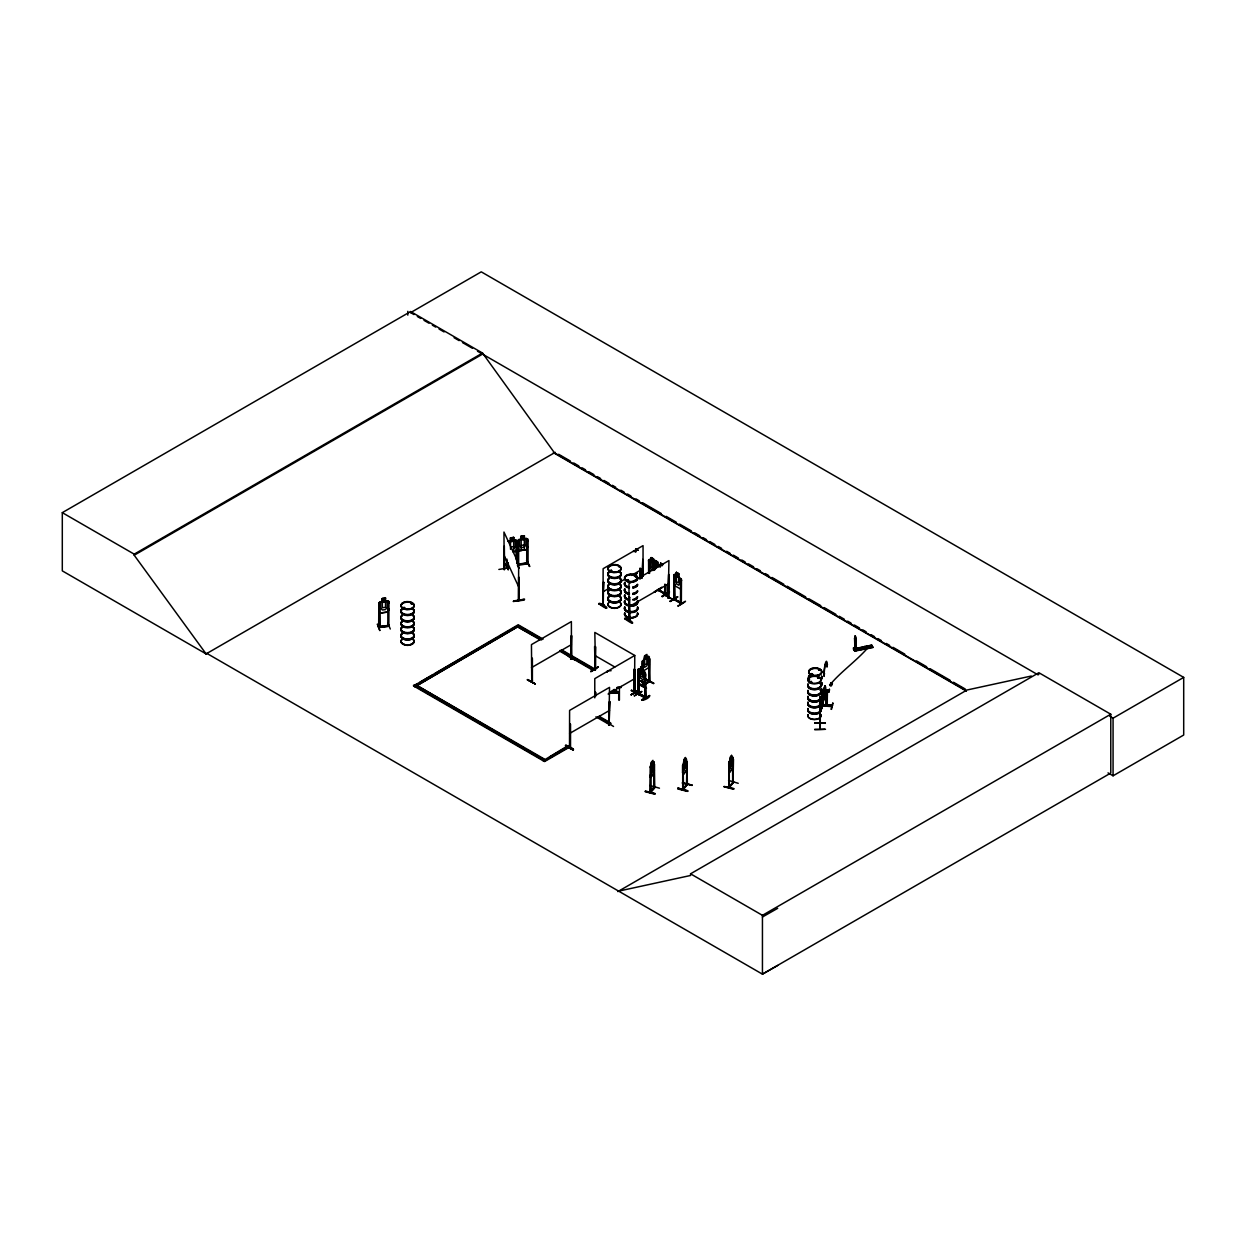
<?xml version="1.0" encoding="UTF-8"?>
<svg xmlns="http://www.w3.org/2000/svg" width="1246" height="1246" viewBox="0 0 1246 1246"><rect width="100%" height="100%" fill="white"/><g stroke="black" fill="none" stroke-linecap="round" stroke-linejoin="round"><path stroke-width="1.5" d="M814.682 729.658C833.885 728.676 823.466 729.813 814.682 729.362M819.915 709.628L819.93 706.186M819.728 704.052L819.821 701.576M821.519 704.395L823.061 700.486L823.045 695.626L822.126 700.859C815.959 710.142 848.884 704.099 821.628 704.738C824.509 701.732 826.97 686.11 824.852 686.702M819.775 704.971L819.775 714.332L819.775 702.869L819.65 704.582M819.728 708.18L819.759 705.968M819.775 723.381L819.743 728.817M820.164 705.703L820.226 728.817M820.257 700.268L820.289 723.848M820.211 728.396L820.195 729.284L820.304 723.381M855.815 642.453L855.659 649.602L856.08 642.235M819.619 707.261L819.868 696.732L819.79 729.362M826.55 690.502L826.456 691.452M854.522 638.902L855.036 635.772L854.554 639.432M854.694 639.416L855.223 648.154L853.915 648.294L855.192 648.263M856.018 641.924L855.55 636.223M831.798 706.591L821.285 705.875M831.798 706.264L821.379 705.158M854.413 647.967L854.273 649.898L854.086 647.593L855.099 648.278M854.849 647.967L855.659 649.602M821.161 701.95L823.123 696.031L821.379 705.361L821.161 704.597C819.214 711.45 822.235 697.168 820.475 703.881M826.456 690.486L826.955 689.848L826.752 691.483L826.955 689.848M864.895 647.079L863.992 647.655L865.254 647.172M865.176 647.889L865.394 647.11M650.568 777.644L649.976 775.433L650.568 777.644L653.885 773.299L654.368 769.966M686.951 767.193L686.515 770.573L683.151 774.872L682.606 772.582M821.27 704.613L821.254 706.7L821.488 698.399M645.179 791.693L654.835 794.216M645.381 791.381L655.038 793.842M645.397 791.008L655.053 793.484M687.652 790.68C657.888 782.644 707.65 797.019 678.011 788.157M677.98 788.547L687.621 791.07M687.418 791.428L677.762 788.92M733.583 789.248L723.942 786.74L733.816 788.531M724.144 786.397L733.801 788.92M649.353 664.414L648.636 667.7L649.353 656.813L648.527 656.221L642.235 661.19L642.313 668.853M854.304 647.998L853.931 649.306M855.94 642.251L856.142 640.896M404.67 608.032L403.097 607.83M411.585 603.983L411.133 603.298L411.943 603.827M610.01 571.042L610.992 570.201L611.724 571.307M612.02 570.902L611.163 570.263M618.904 566.541L618.795 566.868M627.797 579.857L628.529 580.2L627.081 580.698M627.641 580.636L627.018 580.122L628.358 580.916M607.067 672.264L607.581 670.784L611.116 670.706M634.697 575.917L635.522 576.4L634.884 575.777M621.178 686.406L621.147 687.527L617.144 687.652M618.686 700.05L618.764 692.355L609.496 692.355L618.732 692.387M619.402 700.112L619.418 687.2M811.551 674.304L812.081 674.304M809.947 682.263L811.286 681.469M810.928 681.469L810.616 682.434M811.239 682.434L810.321 682.029L811.644 681.827M811.66 682.528L811.099 681.484M819.105 670.177L818.684 669.725M817.75 677.933L818.824 677.684L817.75 677.762M817.859 677.902L818.233 677.715M823.793 698.772L823.139 701.607L823.793 692.106L823.902 698.788M854.896 648.309L854.631 640.023M638.186 684.194C662.779 696.826 622.268 674.709 646.347 687.683M646.363 688.166L638.559 683.556M645.958 688.384L638.559 684.023M598.734 603.812C602.161 601.133 614.745 615.135 598.765 603.734M565.466 745.684C572.506 746.292 579.281 754.593 565.466 745.7L573.02 749.936M565.824 745.42L573.347 749.718M573.362 749.344L565.871 744.983M624.62 618.764C628.046 616.085 640.631 630.087 624.651 618.686M632.501 622.782L624.978 618.109M650.49 766.228L653.916 761.929L652.888 763.331L652.935 760.34L651.393 762.147L650.739 766.866L650.91 792.222C646.518 790.774 663.23 780.635 650.038 792.565L650.474 766.165M650.069 767.832L651.502 762.163M682.668 765.06L686.499 759.157L686.935 784.98L687.387 783.547L686.577 783.921M729.175 786.942L729.299 787.752L729.268 764.078L729.175 787.784L733.567 782.239L732.664 782.69L732.555 756.976L728.723 762.879L728.879 787.565M728.832 762.91L729.331 761.259M824.961 694.489C827.656 666.937 817.002 717.821 824.961 685.923M821.83 696.654L825.319 685.97M821.503 705.236L825.382 693.835M826.238 690.736L826.238 706.077L826.674 690.782M825.428 693.835L821.83 704.333M827.11 706.046L827.344 691.156L826.02 691.639L827.173 691.764L826.955 690.814M828.683 690.845L829.431 689.396L828.964 692.2M828.683 692.169L829.431 689.396M826.191 705.984L826.674 689.817M831.534 709.379L832.889 702.853L831.051 709.27M821.379 698.461L823.139 693.103M821.379 701.296L822.609 697.62L821.379 703.943L821.254 700.096M820.616 705.766L820.834 703.398M823.123 701.529L821.379 706.887L823.248 701.529M504.241 568.846L504.599 568.799M518.243 600.136L518.725 599.17L518.289 600.12M681.266 586.57L680.425 589.015L681.36 586.632M510.517 549.33L510.517 537.992L513.757 537.369L513.648 551.667L515.953 551.293L517.074 548.224M527.728 546.573L526.606 549.642L518.741 550.919L517.682 548.193M654.726 787.27L654.384 764.047L653.948 787.659M683.524 789.388L683.104 766.228L683.057 789.933L682.715 788.952M682.699 789.715L682.715 765.044M683.447 788.609L686.982 784.326L682.715 789.793M686.577 784.762L687.403 784.435M687.309 784.497L683.197 789.839L682.652 788.858M731.682 758.253L731.589 755.388L730.156 757.225L729.486 761.945L730.203 768.595L732.243 763.705L731.542 758.378M729.611 786.444L728.785 786.802L729.626 787.238M387.833 612.098L388.954 609.045L387.833 612.098L379.89 613.188L378.846 610.509M507.792 566.665C505.642 567.849 509.038 564.64 507.013 566.229M506.873 566.837L507.776 566.634M517.713 564.251L527.743 562.725M527.494 563.55L526.606 563.753L527.743 563.566M505.378 563.955L508.321 569.889L505.455 563.877M518.912 567.818L517.557 564.812M518.897 568.176L517.433 565.248M677.668 597.13L669.865 601.288M590.838 671.563L597.955 667.062M654.368 592.13L661.813 587.427M641.565 691.452L634.494 695.891M641.924 691.561L634.167 695.751M379.75 630.445L377.367 624.075L379.843 630.507M388.954 625.383C386.12 625.85 390.123 624.199 388.954 626.224M658.464 566.619L657.717 565.933L656.424 567.755L654.399 563.986L655.941 568.114L654.368 570.31M649.633 680.939L648.948 681.313M649.742 680.814L649.01 682.169L649.758 681.687M595.51 646.814L595.199 670.021L594.576 646.581L595.51 646.814L595.323 670.068L594.467 668.775L595.323 669.227M658.137 589.42C659.866 591.648 656.751 588.548 659.118 589.623M658.854 590.62L659.041 589.56M634.79 692.605L633.856 691.514M634.23 692.137L633.996 691.265M638.45 692.932L645.335 696.81L645.677 698.227L645.568 673.447L644.712 671.999C638.653 669.881 640.382 667.591 639.51 670.052L639.51 675.348L640.74 678.322L643.029 679.646L644.26 678.089L644.26 672.793L642.313 668.744M638.139 693.929L645.926 698.072L645.179 674.6L644.836 697.744L645.864 698.009M631.535 690.253L639.229 694.256L639.151 678.852M673.852 599.513L673.899 574.827L674.771 574.204L681.36 579.016L681.344 603.796L673.946 599.513M674.958 598.968L674.179 598.469L674.6 599.965M674.616 576.851L673.946 576.462L674.693 599.949L674.88 584.39M680.596 580.309L681.531 580.558L680.596 580.309L680.534 603.407L681.5 602.69M680.503 603.344L681.624 602.768L674.693 599.357M531.871 680.986L531.964 681.282M571.712 658.807L570.637 659.056L571.384 635.569L571.649 658.869L570.637 659.056L571.462 658.573L571.384 621.567L531.45 644.618L531.762 681.827L531.715 658.776M628.934 619.901L629.168 619.854M629.682 620.399L629.417 597.099L628.654 620.555L629.775 620.321L628.934 620.742L629.012 583.642L668.931 560.591L668.245 598.096L668.744 596.616M570.014 746.79L570.341 746.198M667.903 597.052L669.009 596.756L668.043 596.974M609.886 724.565L609.185 725.016L609.528 701.373L608.78 724.876L609.606 723.552M513.648 548.832L515.314 546.293L515.314 540.998L513.648 540.328L513.617 537.415M823.123 693.197L823.902 692.122M823.248 693.212L823.871 692.262M646.939 657.421L646.923 654.399L644.571 655.879L643.481 660.442L643.481 665.738L644.649 667.264L646.845 665.894L648.013 662.888L648.013 657.592L646.845 657.374M404.561 607.939L403.439 607.846L404.218 607.581M403.33 607.518L404.607 607.456M410.884 603.578L411.678 603.485M627.127 579.982L627.906 581.072A6.588 3.8 0 0 0 637.718 577.926A6.588 3.8 0 0 0 627.844 574.64A6.588 3.8 0 0 0 627.844 581.228M628.467 580.683L628 579.857M634.93 576.322L635.585 576.15M635.522 576.228L634.51 576.4M607.098 671.469L608.095 671.033M621.053 686.702L620.15 687.013M621.147 686.889L617.144 687.325M621.147 687.2L617.144 687.963M811.099 674.335L812.672 674.133L811.442 674.802M651.689 762.35L652.546 761.244L651.689 763.284M650.521 769L650.474 792.705L650.568 791.163M650.459 777.613L653.916 773.361M650.007 785.494L659.461 788.188M654.43 786.21L654.477 786.818M650.069 792.472L650.942 791.272L650.132 791.724M650.505 792.643L654.742 787.223M685.409 757.537L686.079 765.854L684.038 770.744L683.322 764.094L683.992 759.375L685.518 757.568L685.471 760.558M686.53 784.887L686.982 761.275L687.371 784.497M686.375 770.511L683.073 774.701L682.715 772.598M692.06 785.447L682.59 782.722M733.473 759.219L733.037 782.831L733.115 757.443M729.253 772.551L732.539 768.346L733.115 765.044L732.57 768.408L729.315 772.722L728.77 770.417M729.315 786.475L733.146 782.177L728.879 787.628M527.837 562.927L526.856 563.114M379.796 627.47L379.609 604.232L378.675 604.357L379.687 604.435L379.75 627.532L378.582 627.392L379.469 626.395M378.971 610.478L378.831 602.83L378.659 627.626L388.845 626.224L388.986 601.491L385.606 600.961M378.846 602.908L382.226 601.429L382.211 598.516L385.575 598.064L385.497 601.07L387.179 601.787L387.179 607.082L385.497 609.574L382.335 610.01L380.653 607.97L380.653 602.675L382.335 601.507L382.32 598.61M378.971 602.924L379.952 601.771L387.755 600.759L388.877 601.553M649.415 681.5L642.313 686.016L643.325 684.895M642.889 685.565L649.68 681.733L649.4 658.511L649.135 682.092M732.71 782.737L733.084 781.927M854.382 650.521L872.558 646.845L872.87 647.593L854.725 651.113M854.507 650.739L872.761 647.032L854.585 650.864L854.585 649.618L856.423 649.259L856.5 650.412L855.192 648.138M871.842 645.771L853.603 649.213M602.846 605.572L603.531 582.162L603.235 605.727M531.497 680.768L532.463 680.783M668.9 597.706L668.681 574.437L668.386 598.018M570.497 747.304L570.107 747.086M634.494 669.632L634.043 693.025M608.889 723.91L609.87 723.692L609.045 724.175M608.889 724.751L609.528 687.371L569.593 710.422L569.515 747.522L570.341 747.039M830.397 684.35C841.019 671.392 858.447 659.523 869.801 645.459L871.639 645.101L872.761 647.235M504.568 557.632L504.069 569.578M649.68 681.796L649.4 658.511M634.977 692.901L634.977 669.756L634.074 669.086L633.965 693.088M818.965 669.834L819.385 670.255M508.851 542.041L510.517 540.826L510.377 537.851L513.648 537.493M521.062 536.263L524.41 535.733L521.03 536.201L521.14 539.113L519.504 540.39L519.504 545.686L521.171 547.679L524.301 547.181L525.968 544.642L525.968 539.347L524.301 538.677L524.27 535.78M634.121 550.732L633.248 551.355L635.787 551.713M652.873 570.575L652.873 562.958C654.103 560.529 662.529 568.285 657.623 564.874L657.623 562.039L655.334 560.529L657.795 561.946L657.717 564.827L658.932 566.494M652.873 562.958L653.667 562.398M638.201 669.258L638.264 694.053L638.201 669.258L639.073 668.65L638.373 669.304M649.431 570.808L648.59 559.999L649.462 559.376L656.003 564.204M648.668 560.077L649.493 559.501M643.045 662.514L643.029 677.372L640.74 676.048L640.74 670.753L643.029 672.077M649.01 682.169L649.664 658.651M648.636 667.7L643.029 671.127L644.712 671.999M645.708 679.039L653.901 683.4L646.098 679.272M642.827 685.269L648.948 681.562L643.388 685.066M603.796 582.303L602.862 582.552M642.111 578.393L642.78 559.501L642.375 576.696M648.59 559.999L648.621 573.176M648.886 561.494L648.886 573.02M653.527 561.806L653.62 558.909C647.297 555.981 656.377 558.629 653.449 561.853L654.695 563.504M659.383 566.26L660.614 566.027L660.614 563.005L663.012 564.454M658.137 565.435L660.614 566.027L660.614 563.005M602.862 605.603L603.531 582.162M668.681 597.504L667.918 597.94L668.681 574.437M629.682 597.255L628.747 597.488M570.886 659.212L571.649 635.725M654.43 592.239L661.875 587.411L654.43 591.757M665.691 593.33L664.834 593.236M664.71 593.361L658.854 590.012L665.551 593.594M665.053 584.249C663.962 595.495 665.909 599.295 665.738 584.639M662 596.086L669.445 591.741L662.374 596.725M575.403 660.333L568.238 656.268M570.715 658.09L571.089 658.309M590.9 671.687L598.345 666.859L590.9 671.205M595.463 692.262L595.463 695.969M634.416 693.181L634.977 669.756M638.482 670.769L639.151 671.158M645.849 674.974L644.914 674.74M570.263 724.035L570.154 747.117M609.092 725.032L609.792 701.529M639.105 694.598L631.566 690.3M633.731 692.246L635.055 691.919M638.482 690.066L630.99 694.832L638.419 690.471M638.528 690.471L631.052 694.785L638.809 690.642M638.98 693.804L645.942 697.199L644.961 697.028M649.524 695.502C650.194 699.754 631.769 703.663 649.571 695.564M642.157 700.283L649.633 695.984L642.142 699.925M613.546 726.465L606.381 722.073M611.116 691.374L614.091 689.645M207.023 653.48L206.213 653.963L62.3 570.87L62.3 512.651L410.619 311.547L482.529 353.054L554.439 452.796L966.148 690.502M410.619 311.547L410.619 312.621L481.252 271.846L1183.7 677.403L1183.7 735.031L1113.067 775.806L1108.021 772.878M62.3 512.651L134.21 554.159L482.529 353.054M777.691 965.463L762.443 974.154L206.929 653.434L206.104 653.901L134.21 555.233L482.529 354.129M206.104 653.901L555.249 452.329M635.787 548.863L638.154 550.343L635.787 548.863L635.787 551.9M549.766 756.898L568.067 746.323L569.531 747.164L544.564 761.571L413.532 685.923L518.196 624.776L543.085 639.151M413.532 685.923L416.865 684.007M420.198 682.076L431.848 675.348M435.181 673.432L496.765 637.874M500.098 635.943L518.196 625.492L541.434 638.902M603.126 591.741L608.11 588.86M619.76 582.131L624.744 579.25M631.395 575.418L643.045 568.69M633.669 575.263L637.08 573.285L634.089 575.496M633.98 575.372L636.675 573.534M676.438 575.185L676.36 572.381L678.899 573.752L679.958 583.642L678.727 585.199L676.438 583.876L675.207 580.901L676.438 572.335M678.821 573.814L676.36 572.381M629.012 606.693L668.931 583.642M681.36 579.016L681.25 603.796M531.45 667.669L571.384 644.618M674.662 585.682L673.993 582.38L674.662 585.682L680.518 588.969M674.257 598.532L674.693 599.108M670.255 601.569L677.731 596.756L670.255 601.086M680.643 603.422L680.861 587.847M677.84 605.883C683.026 604.201 691.935 596.227 678.151 606.101M559.89 650.521L593.08 669.678L594.607 668.853M559.89 651.237L593.08 670.41L595.245 670.021M595.572 669.834L594.825 632.423L634.759 655.474L594.778 678.649L594.778 697.853M643.123 668.245L640.662 666.828L640.74 669.803M608.095 694.022L634.712 678.649M638.201 676.874L638.949 680.145L644.727 683.462L645.568 681.126M569.593 733.473L609.528 710.422M413.532 685.207L544.564 760.854L569.531 746.447L568.067 745.606L543.116 760.73L544.564 759.172L416.444 685.207L524.348 748.207M595.931 716.824L609.247 724.502L610.696 723.661L597.597 717.057M617.829 891.606L966.974 690.019L1031.299 676.033M618.639 891.124L690.549 875.486L690.549 873.82L1038.868 672.715L1110.778 714.223L1110.778 773.05L762.443 974.154L762.443 915.327L1110.778 714.223M1038.868 674.382L1038.058 674.865L477.514 351.232M1109.734 716.248L1113.067 718.179L1183.7 677.403M762.443 917.009L777.691 908.318M603.874 604.715L603.048 604.949M629.074 620.742L629.76 619.651M571.462 657.732L571.12 659.165M411.04 603.422L411.351 603.531M403.377 608.219L404.732 608.219M643.061 685.518L643.045 681.733M642.671 680.363L642.78 686.094M603.531 604.372L603.048 605.79L603.126 568.69L643.045 545.639L643.045 576.306M532.011 681.313L532.12 658.231M634.588 692.683L634.759 655.474M508.072 566.914L508.01 563.036M378.768 626.52L388.752 625.43M378.768 627.361L388.845 626.224M387.927 626.115L388.768 626.022M821.675 703.196A6.697 3.863 0 0 0 821.908 702.183L822.36 702.137M610.836 571.26L611.506 571.416M811.535 673.541L810.725 674.382L811.894 674.351M830.661 682.683L832.437 683.275L831.643 684.77M855.659 637.08L855.955 639.712M871.639 645.101L871.935 646.051L871.639 645.303L853.526 648.839L853.822 649.587L853.541 647.827L855.379 647.468L856.423 650.054M855.457 647.624L853.541 647.827M863.26 646.923L865.098 646.378L866.235 648.496L865.098 646.378M866.733 646.253L868.571 645.693L869.708 647.827L868.571 645.693M871.702 645.646L853.448 648.964L854.663 650.77M853.806 649.555L870.129 646.409M651.144 560.529L651.144 557.507L649.914 566.073L651.144 569.033L653.449 570.356M658.277 589.997L665.816 594.28L665.317 593.548M674.117 599.326L680.97 602.394M508.134 541.122L510.408 540.748M513.617 540.266L517.106 540.671L517.074 563.519M521.171 539.082L517.713 540.655L517.729 565.373L527.728 563.799M508.181 541.2L515.875 539.97L517.106 540.671M526.528 538.319L518.803 539.487L517.822 540.671L518.834 550.81L526.497 549.502M510.517 541.776L513.648 541.262M521.171 540.125L524.301 539.627M510.517 547.072L513.648 546.558M521.171 545.421L524.301 544.907M512.776 551.744L515.953 551.293M516.155 559.828L516.062 542.337L516.981 542.181M518.554 541.979L517.635 542.119L518.663 542.181L518.601 600.65M526.715 540.686L527.728 540.733L526.715 540.686L526.746 563.986L526.933 563.114M504.319 545.982L504.599 569.547M529.254 566.167L526.949 560.638M526.606 563.145L517.775 564.547L517.729 565.373M498.867 569.453L509.193 567.724M526.528 560.638L529.752 566.525L526.933 560.591M518.507 600.619L518.679 576.945L518.725 600.011M513.679 600.946C546.667 595.572 491.345 605.026 523.896 599.731M513.679 601.429L524.036 600.136M385.606 598.127L382.211 598.516M387.833 603.095L388.845 603.173L387.833 603.095L387.849 626.395L388.036 625.539M379.952 613.016L387.724 611.942M645.771 679.397L653.511 683.649M665.177 595.261L672.7 599.528M610.384 570.995L611.179 571.011M627.641 580.153L626.613 580.496L627.314 580.823M811.193 682.683L810.009 682.154M645.179 697.651L645.179 674.6M674.07 574.858L674.32 599.388M614.091 689.832L618.686 692.2M814.775 723.069L825.366 723.132M652.779 763.3L652.779 771.819L651.456 773.517L650.739 772.162M569.858 746.79L570.014 747.631L569.858 724.58M829.431 690.705L829.151 689.365M826.02 691.405L827.173 691.53M824.727 695.034L825.382 686.157M821.83 695.875L822.189 696.685M821.706 704.535L832.126 705.672M821.363 705.594L831.814 706.186M518.663 565.014L518.663 564.173M507.106 567.086L506.982 559.143M387.708 622.657L390.278 629.012M611.35 570.45L610.556 571.166M728.77 762.864L728.832 770.526M728.536 780.432L738.224 783.298M653.807 761.898L654.352 787.752L654.243 786.288M682.559 772.645L682.606 765.013M692.044 785.089L682.356 783.064M682.403 782.924L692.013 785.089M504.319 569.048L504.319 557.102M507.87 566.665L507.901 562.834M662.514 564.734L661.034 563.893L662.514 565.684M658.854 564.921L660.692 565.98M645.599 698.181L631.146 690.533M410.619 312.621L413.968 314.553M417.317 316.484L420.665 318.415M423.998 320.347L429.013 323.244M432.362 325.175L435.711 327.106M439.059 329.037L444.074 331.934M454.105 337.728L459.12 340.625M462.468 342.557L472.499 348.335M558.613 454.26L570.372 461.051M573.736 462.998L578.783 465.911M582.131 467.842L585.495 469.789M588.86 471.72L593.906 474.633M597.27 476.579L600.619 478.526M603.983 480.458L609.029 483.37M612.393 485.317L615.742 487.248M620.788 490.161L624.153 492.108M627.517 494.039L630.865 495.986M635.912 498.898L639.276 500.83M642.64 502.777L661.128 513.445M666.158 516.358L676.251 522.183M679.6 524.114L691.374 530.905M694.723 532.852L699.769 535.764M703.133 537.696L706.498 539.643M709.862 541.589L714.893 544.486M718.257 546.433L721.621 548.38M726.652 551.277L730.016 553.224M733.38 555.171L738.426 558.083M741.791 560.015L745.139 561.962M748.503 563.893L753.55 566.805M756.914 568.752L760.262 570.684M765.309 573.596L768.673 575.543M772.037 577.474L783.796 584.265M787.161 586.212L805.648 596.881M808.997 598.828L820.771 605.618M824.12 607.55L835.895 614.356M839.243 616.287L844.29 619.2M847.654 621.147L851.018 623.078M854.382 625.025L859.413 627.937M862.777 629.869L866.141 631.815M871.172 634.728L874.536 636.659M877.9 638.606L881.265 640.537M886.311 643.45L889.66 645.397M893.024 647.328L904.783 654.134M916.558 660.925L926.635 666.735M929.999 668.681L950.168 680.316M953.517 682.263L965.292 689.054M553.333 452.641L966.398 691.125M653.62 562.569L655.334 563.55L655.334 560.529M657.717 565.777L655.412 564.454L655.412 567.989M634.307 575.73L640.117 579.094M635.491 576.727L638.404 578.409M674.195 599.373L681.5 603.531M640.74 666.968L643.029 668.292M642.625 668.541L641.16 667.685L642.625 669.476M638.186 671.952L645.568 676.189M644.758 683.275L639.105 680.02L638.373 676.858M594.825 655.474L614.792 666.999M561.339 649.68L594.529 668.837M561.339 650.396L592.878 668.604M541.636 639.977L516.747 626.333M518.398 627.299L539.97 639.743M599.061 716.216L610.696 722.945M602.379 718.864L610.696 723.661M527.712 750.154L544.564 759.889M690.549 873.82L762.443 915.327M614.169 689.365L618.608 692.636M378.659 626.8L387.724 625.57M658.028 590.23L665.473 594.389L665.473 584.779M819.603 669.803L818.856 670.052M669.476 592.146L662.062 596.538M866.733 646.051L867.87 647.982M863.26 646.736L864.397 648.668M655.1 562.787L655.926 564.204M659.305 565.746L660.162 567.257M524.41 538.568L527.759 539.02L527.65 563.877L527.603 539.02M504.209 569.624L503.96 532.042L518.57 563.535M503.96 555.093L518.57 586.586M728.723 770.495L729.221 772.691M819.681 708.849L819.697 710.111M819.65 712.12L819.666 714.332M1113.067 718.179L1113.067 775.806M870.923 647.39L869.801 645.662M827.391 690.86L827.219 706.046M733.52 781.367L733.536 782.348M731.589 755.388L731.636 758.409M672.653 599.186L665.115 595.386M664.803 584.405L664.803 594.093M658.511 589.187L658.62 590.573M655.412 560.669L654.197 569.048M654.259 762.334L654.212 769.981M649.571 561.884L649.571 573.409M649.306 562.024L649.306 571.634M644.743 655.972L644.743 658.807M643.31 662.654L643.31 672.264M643.31 681.874L643.325 685.798M642.78 559.501L642.78 576.15M642.671 663.074L642.671 672.669M642.391 661.237L642.391 672.529M642.391 680.207L642.593 686.172M640.88 568.612L640.88 578.206M640.833 666.922L640.833 669.756M640.615 568.752L640.615 578.362M640.195 568.207L640.195 577.817M639.946 568.363L639.946 577.973M638.902 671.314L638.684 694.832M629.417 597.099L629.635 620.368M614.122 692.355L614.122 693.337M595.713 692.418L595.713 696.109M595.043 692.807L595.043 696.514M570.528 724.191L570.528 747.335M532.385 658.386L532.385 681.515M524.379 535.655L524.301 550.016M521.171 536.341L521.171 550.53M516.95 540.671L516.981 563.317M407.8 311.329L407.8 315.145M134.21 554.159L134.21 555.233M637.469 596.647A6.557 3.785 0 0 1 634.416 598.952M629.432 599.326A6.557 3.785 0 0 1 624.791 594.685A6.619 3.816 0 0 0 629.417 599.513M637.516 585.324A6.604 3.816 0 0 1 632.843 588.019M629.417 588.019A6.604 3.816 0 0 1 624.76 583.346M637.5 584.249A6.588 3.8 0 0 1 632.843 586.944M629.432 586.944A6.588 3.8 0 0 1 624.76 582.287M637.516 591.679A6.604 3.816 0 0 1 632.843 594.389M629.417 594.389A6.604 3.816 0 0 1 624.76 589.716M637.594 591.336A6.697 3.863 0 0 1 632.859 594.062M629.401 594.062A6.697 3.863 0 0 1 624.667 589.327M637.594 591.009A6.697 3.863 0 0 1 632.859 593.735M629.401 593.735A6.697 3.863 0 0 1 624.667 589M637.516 590.62A6.604 3.816 0 0 1 632.843 593.314M629.417 593.314A6.604 3.816 0 0 1 624.76 588.642M637.594 584.966A6.697 3.863 0 0 1 632.859 587.707M629.401 587.707A6.697 3.863 0 0 1 624.667 582.972M637.594 584.639A6.697 3.863 0 0 1 632.859 587.38M629.401 587.38A6.697 3.863 0 0 1 624.667 582.645M637.516 596.803A6.619 3.816 0 0 1 632.843 599.513M636.815 598.501A6.557 3.785 0 0 1 634.416 599.887M629.432 600.276A6.557 3.785 0 0 1 624.791 595.635M637.485 612.798A6.573 3.8 0 0 1 631.13 617.58A6.573 3.8 0 0 1 624.776 612.798A6.619 3.816 0 0 0 631.13 617.767A6.619 3.816 0 0 0 637.516 612.954M637.516 597.286A6.619 3.816 0 0 1 632.843 599.98M629.417 599.98A6.619 3.816 0 0 1 624.744 595.308M637.516 601.475A6.604 3.816 0 0 1 631.13 606.272A6.604 3.816 0 0 1 624.76 601.475M637.5 600.416A6.588 3.8 0 0 1 631.13 605.198A6.588 3.8 0 0 1 624.76 600.416M637.5 607.846A6.588 3.8 0 0 1 631.13 612.627A6.588 3.8 0 0 1 624.76 607.846M637.594 607.456A6.697 3.863 0 0 1 631.13 612.331A6.697 3.863 0 0 1 624.667 607.456M637.594 607.129A6.697 3.863 0 0 1 631.13 611.988A6.697 3.863 0 0 1 624.667 607.129M637.516 606.771A6.604 3.816 0 0 1 631.13 611.568A6.604 3.816 0 0 1 624.76 606.771M637.594 601.102A6.697 3.863 0 0 1 631.13 605.961A6.697 3.863 0 0 1 624.667 601.102M637.594 600.774A6.697 3.863 0 0 1 631.13 605.634A6.697 3.863 0 0 1 624.667 600.774M637.516 613.172A6.619 3.816 0 0 1 631.13 617.969A6.619 3.816 0 0 1 624.744 613.172M620.29 578.798A6.697 3.863 0 0 1 614.496 584.592A6.697 3.863 0 0 1 608.702 578.798M620.212 579.188A6.588 3.8 0 0 1 614.496 584.904A6.588 3.8 0 0 1 608.796 579.188M620.228 584.514A6.619 3.816 0 0 1 614.496 590.246A6.619 3.816 0 0 1 608.764 584.514M620.29 572.428A6.697 3.863 0 0 1 614.496 578.222A6.697 3.863 0 0 1 608.702 572.428M620.212 578.128A6.588 3.8 0 0 1 614.496 583.829A6.588 3.8 0 0 1 608.796 578.128M620.212 572.833A6.588 3.8 0 0 1 614.496 578.533A6.588 3.8 0 0 1 608.796 572.833M620.29 578.471A6.697 3.863 0 0 1 614.496 584.265A6.697 3.863 0 0 1 608.702 578.471M620.29 572.101A6.697 3.863 0 0 1 614.496 577.895A6.697 3.863 0 0 1 608.702 572.101M620.212 571.758A6.588 3.8 0 0 1 614.496 577.474A6.588 3.8 0 0 1 608.796 571.758M620.29 596.927A6.697 3.863 0 0 1 614.496 602.721A6.697 3.863 0 0 1 608.702 596.927M620.212 597.317A6.588 3.8 0 0 1 614.496 603.033A6.588 3.8 0 0 1 608.796 597.317M620.197 602.301A6.573 3.8 0 0 1 614.496 608.001A6.573 3.8 0 0 1 608.796 602.301M620.197 585.09A6.573 3.8 0 0 1 614.496 590.791A6.573 3.8 0 0 1 608.796 585.09M620.228 602.643A6.619 3.816 0 0 1 614.496 608.375A6.619 3.816 0 0 1 608.764 602.643M620.29 590.557A6.697 3.863 0 0 1 614.496 596.351A6.697 3.863 0 0 1 608.702 590.557M620.212 596.242A6.604 3.816 0 0 1 614.496 601.974A6.604 3.816 0 0 1 608.78 596.242M620.212 590.962A6.588 3.8 0 0 1 614.496 596.663A6.588 3.8 0 0 1 608.796 590.962M620.29 596.6A6.697 3.863 0 0 1 614.496 602.394A6.697 3.863 0 0 1 608.702 596.6M620.29 590.23A6.697 3.863 0 0 1 614.496 596.024A6.697 3.863 0 0 1 608.702 590.23M620.212 589.888A6.588 3.8 0 0 1 614.496 595.604A6.588 3.8 0 0 1 608.796 589.888M413.361 615.82A6.697 3.863 0 0 1 407.551 621.629A6.697 3.863 0 0 1 401.757 615.82M413.283 616.225A6.604 3.816 0 0 1 407.551 621.941A6.604 3.816 0 0 1 401.835 616.225M413.236 621.193A6.557 3.785 0 0 1 407.551 626.878A6.557 3.785 0 0 1 401.866 621.193M413.361 609.465A6.697 3.863 0 0 1 407.551 615.259A6.697 3.863 0 0 1 401.757 609.465M413.283 615.15A6.604 3.816 0 0 1 407.551 620.866A6.604 3.816 0 0 1 401.835 615.15M413.283 609.855A6.604 3.816 0 0 1 407.551 615.586A6.604 3.816 0 0 1 401.835 609.855M413.361 615.493A6.697 3.863 0 0 1 407.551 621.302A6.697 3.863 0 0 1 401.757 615.493M413.361 609.138A6.697 3.863 0 0 1 407.551 614.932A6.697 3.863 0 0 1 401.757 609.138M413.283 608.796A6.604 3.816 0 0 1 407.551 614.512A6.604 3.816 0 0 1 401.835 608.796M413.361 633.949A6.697 3.863 0 0 1 407.551 639.759A6.697 3.863 0 0 1 401.757 633.949M413.283 634.354A6.604 3.816 0 0 1 407.551 640.07A6.604 3.816 0 0 1 401.835 634.354M413.267 622.143A6.588 3.8 0 0 1 407.551 627.844A6.588 3.8 0 0 1 401.851 622.143M413.283 639.681A6.619 3.816 0 0 1 407.551 645.397A6.619 3.816 0 0 1 401.819 639.681M413.361 627.595A6.697 3.863 0 0 1 407.551 633.389A6.697 3.863 0 0 1 401.757 627.595M413.283 633.28A6.604 3.816 0 0 1 407.551 638.996A6.604 3.816 0 0 1 401.835 633.28M413.283 627.984A6.604 3.816 0 0 1 407.551 633.716A6.604 3.816 0 0 1 401.835 627.984M413.361 633.622A6.697 3.863 0 0 1 407.551 639.432A6.697 3.863 0 0 1 401.757 633.622M413.361 627.268A6.697 3.863 0 0 1 407.551 633.061A6.697 3.863 0 0 1 401.757 627.268M413.283 626.925A6.604 3.816 0 0 1 407.551 632.641A6.604 3.816 0 0 1 401.835 626.925M808.078 696.312A6.573 3.8 0 0 0 814.432 701.077A6.573 3.8 0 0 0 820.787 696.312A6.619 3.816 0 0 1 814.432 701.249A6.619 3.816 0 0 1 808.031 696.436M820.803 684.957A6.604 3.816 0 0 1 814.432 689.77A6.604 3.816 0 0 1 808.047 684.957M820.803 683.898A6.604 3.816 0 0 1 814.432 688.695A6.604 3.816 0 0 1 808.047 683.898M820.803 691.328A6.604 3.816 0 0 1 814.432 696.125A6.604 3.816 0 0 1 808.047 691.328M820.226 690.004A6.697 3.863 0 0 1 815.305 695.766A6.697 3.863 0 0 1 807.953 690.938M820.226 689.677A6.697 3.863 0 0 1 815.305 695.439A6.697 3.863 0 0 1 807.953 690.611M820.803 690.253A6.604 3.816 0 0 1 814.432 695.05A6.604 3.816 0 0 1 808.047 690.253M820.226 683.649A6.697 3.863 0 0 1 815.305 689.412A6.697 3.863 0 0 1 807.953 684.584M820.226 683.322A6.697 3.863 0 0 1 815.305 689.085A6.697 3.863 0 0 1 807.953 684.256M820.818 696.654A6.619 3.816 0 0 1 814.432 701.467A6.619 3.816 0 0 1 808.031 696.654M820.787 699.224A6.573 3.8 0 0 1 812.719 701.903A6.573 3.8 0 0 1 808.078 697.246A6.573 3.8 0 0 0 814.432 702.012A6.573 3.8 0 0 0 820.787 697.23A6.573 3.8 0 0 1 821.005 698.227A6.604 3.816 0 0 0 821.597 695.206M820.818 714.565A6.619 3.816 0 0 1 814.432 719.378A6.619 3.816 0 0 1 808.031 714.565M820.133 705.984A6.588 3.8 0 0 1 811.909 707.588A6.588 3.8 0 0 1 808.062 703.102M821.036 703.009A6.604 3.816 0 0 1 813.56 706.794A6.604 3.816 0 0 1 808.047 702.028M820.803 709.457A6.604 3.816 0 0 1 814.432 714.254A6.604 3.816 0 0 1 808.047 709.457M820.226 708.133A6.697 3.863 0 0 1 815.305 713.896A6.697 3.863 0 0 1 807.953 709.067M820.226 707.806A6.697 3.863 0 0 1 815.305 713.569A6.697 3.863 0 0 1 807.953 708.74M820.803 708.382A6.604 3.816 0 0 1 814.432 713.179A6.604 3.816 0 0 1 808.047 708.382M820.226 705.641A6.697 3.863 0 0 1 811.862 707.276A6.697 3.863 0 0 1 807.953 702.713M820.226 705.314A6.697 3.863 0 0 1 811.862 706.949A6.697 3.863 0 0 1 807.953 702.386M820.818 714.783A6.619 3.816 0 0 1 814.432 719.581A6.619 3.816 0 0 1 808.031 714.783M821.675 676.703A6.697 3.863 0 0 1 821.005 679.631M809.417 679.631A6.697 3.863 0 0 1 809.417 675.768M821.597 677.076A6.604 3.816 0 0 1 820.927 679.973M809.495 679.973A6.604 3.816 0 0 1 809.495 676.157M821.675 676.376A6.697 3.863 0 0 1 821.005 679.304M809.417 679.304A6.697 3.863 0 0 1 809.417 675.441M821.581 676.017A6.588 3.8 0 0 1 820.927 678.899M809.511 678.899A6.588 3.8 0 0 1 809.511 675.098M821.675 682.73A6.697 3.863 0 0 1 821.005 685.658M821.597 682.372A6.604 3.816 0 0 1 820.927 685.269M821.675 683.057A6.697 3.863 0 0 1 821.005 685.985M821.581 683.447A6.588 3.8 0 0 1 820.927 686.328M821.799 689.396A6.588 3.8 0 0 1 820.927 691.296M821.581 694.147A6.588 3.8 0 0 1 820.927 697.028M821.908 701.856A6.697 3.863 0 0 1 821.675 702.869M821.675 694.832A6.697 3.863 0 0 1 821.005 697.76M821.675 694.505A6.697 3.863 0 0 1 821.005 697.433M821.799 707.526A6.588 3.8 0 0 1 820.927 709.426M821.581 689.35A6.588 3.8 0 0 1 820.927 692.246M820.943 709.581A6.619 3.816 0 0 0 821.597 706.684L821.488 706.903A6.573 3.8 0 0 1 820.912 709.784M814.791 722.851L825.366 723.287L814.791 722.851M827.391 664.227L827.001 667.108L826.877 665.816A7.429 1.09 -84 0 0 825.537 663.962A7.429 1.09 -84 0 0 824.198 674.242L824.463 673.416L824.058 676.391L823.918 675.161A8.893 1.308 -84 0 1 825.522 662.841A8.893 1.308 -84 0 1 827.126 665.053L827.391 664.227M829.634 684.615C831.207 689.007 833.527 682.029 829.634 684.615M609.574 693.212L618.764 693.072L609.496 693.337M527.338 679.833L535.282 683.945L527.354 679.818M527.681 679.553L535.204 683.898L527.681 679.615M599.092 603.485L606.677 607.861L599.077 603.531M652.779 764.25L651.456 765.963L651.456 771.258L652.779 769.545L652.779 764.25M685.129 758.471L684.272 760.512L685.129 758.471M685.362 761.477L684.038 763.191L684.038 768.486L685.362 766.773L685.362 761.477M731.293 756.322L730.436 758.362L731.293 756.322M731.542 759.328L730.203 761.041L730.203 766.321L731.542 764.623L731.542 759.328M646.456 655.256L645.054 657.094L646.456 655.256M646.845 658.324L644.649 659.71L644.649 665.006L646.845 663.62L646.845 658.324M518.196 626.458L414.996 686.764L518.196 626.458M513.087 538.054L511.078 538.365L511.078 539.316L513.087 538.988L513.087 538.054M523.741 536.403L521.731 536.73L521.731 537.665L523.741 537.353L523.741 536.403M384.936 598.781L382.911 599.061L382.911 600.011L384.936 599.731L384.936 598.781M385.497 602.02L382.335 602.457L382.335 607.736L385.497 607.316L385.497 602.02M653.044 559.252L651.565 558.395L653.044 560.186L653.044 559.252M653.449 562.787L651.144 561.479L651.144 566.774L653.449 568.083L653.449 562.787M678.322 574.095L676.858 573.238L678.322 575.029L678.322 574.095M657.296 562.226L655.832 561.385L657.296 563.176L657.296 562.226M678.727 577.63L676.438 576.306L676.438 581.602L678.727 582.926L678.727 577.63M627.844 581.757A6.573 3.8 0 0 0 637.703 578.471A6.573 3.8 0 0 0 627.844 575.185A6.573 3.8 0 0 0 627.844 581.757M627.828 581.461A6.619 3.816 0 0 0 637.75 578.16A6.619 3.816 0 0 0 627.828 574.842A6.619 3.816 0 0 0 627.828 581.461M609.839 571.011A6.588 3.8 0 0 0 620.866 569.313A6.588 3.8 0 0 0 612.798 564.656A6.588 3.8 0 0 0 609.839 571.011M611.194 571.852A6.619 3.816 0 0 0 621.115 568.534A6.619 3.816 0 0 0 611.194 565.232A6.619 3.816 0 0 0 611.194 571.852M614.496 589.872A6.573 3.8 0 0 0 620.197 584.172A6.619 3.816 0 0 1 614.496 590.012A6.619 3.816 0 0 1 608.764 584.296A6.573 3.8 0 0 0 614.496 589.872M611.21 572.148A6.573 3.8 0 0 0 621.069 568.861A6.573 3.8 0 0 0 611.21 565.575A6.573 3.8 0 0 0 611.21 572.148M404.249 608.655A6.604 3.816 0 0 0 414.155 605.354A6.604 3.816 0 0 0 404.249 602.052A6.604 3.816 0 0 0 404.249 608.655M404.28 609.185A6.557 3.785 0 0 0 414.124 605.914A6.557 3.785 0 0 0 404.28 602.628A6.557 3.785 0 0 0 404.28 609.185M407.551 627.268A6.619 3.816 0 0 0 413.283 621.552A6.604 3.816 0 0 1 407.551 627.299A6.604 3.816 0 0 1 401.835 621.583A6.619 3.816 0 0 0 407.551 627.268M404.249 608.889A6.619 3.816 0 0 0 414.17 605.587A6.619 3.816 0 0 0 404.249 602.27A6.619 3.816 0 0 0 404.249 608.889M407.551 645.007A6.557 3.785 0 0 0 413.236 639.323A6.573 3.8 0 0 1 407.551 645.007A6.557 3.785 0 0 1 401.866 639.323A6.573 3.8 0 0 0 407.551 645.007M811.146 682.839A6.573 3.8 0 0 0 821.005 679.553A6.573 3.8 0 0 0 811.146 676.267A6.573 3.8 0 0 0 811.146 682.839M809.775 682.792A6.573 3.8 0 0 0 820.787 681.095A6.573 3.8 0 0 0 812.719 676.438A6.573 3.8 0 0 0 809.775 682.792M811.909 674.958A6.604 3.816 0 0 0 821.815 671.656A6.604 3.816 0 0 0 811.909 668.354A6.604 3.816 0 0 0 811.909 674.958M811.925 675.503A6.588 3.8 0 0 0 821.799 672.217A6.588 3.8 0 0 0 811.925 668.915A6.588 3.8 0 0 0 811.925 675.503M811.909 675.207A6.619 3.816 0 0 0 821.83 671.89A6.619 3.816 0 0 0 811.909 668.588A6.619 3.816 0 0 0 811.909 675.207M820.927 691.701A6.604 3.816 0 0 0 821.597 688.804A6.604 3.816 0 0 1 820.927 691.732"/></g></svg>
